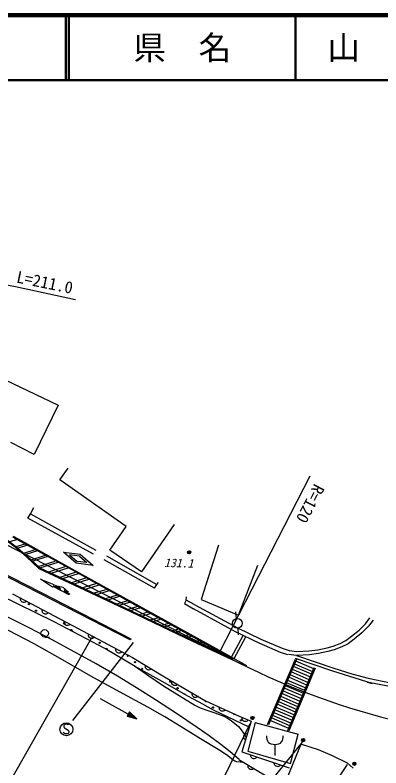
# Model space of a CAD drawing. Units: millimetres, scale not verified. Extents: x 18377 to 658377, y -109912 to 250088.
# Drawn here: x 268357 to 324476, y 134747 to 250088 of the extents above; entities that cross this region are included whole.
import ezdxf
from ezdxf.enums import TextEntityAlignment as Align

# ---------------------------------------------------------------- set-up
doc = ezdxf.new("R2010")
doc.units = ezdxf.units.MM
doc.header["$LTSCALE"] = 1000
for name, color, linetype, lineweight in [('M-BGD', 7, 'Continuous', 25), ('M-STR-STRC', 7, 'Continuous', 25), ('M-TTL', 2, 'Continuous', 140), ('M-TTL-LINE', 7, 'Continuous', 50)]:
    doc.layers.add(name, color=color, linetype=linetype, lineweight=lineweight)
doc.layers.add('M-TTL-TXT', color=7, linetype='Continuous')
doc.styles.add('ＭＳ ゴシック', font='')
doc.styles.get('ＭＳ ゴシック').set_extended_font_data('MS Gothic')

# ---------------------------------------------------------------- blocks, each defined once
blk = doc.blocks.new('BUHIN61')
at = {"color": 7, "linetype": 'Continuous', "lineweight": 25}
blk.add_lwpolyline([(442, -234), (353, -317), (254, -375), (118, -428), (-7, -429), (-127, -405), (-264, -333), (-351, -247), (-421, -142), (-455, 1), (-463, 115), (-442, 234)], dxfattribs=at)
blk = doc.blocks.new('BUHIN62')
at = {"color": 7, "linetype": 'Continuous', "lineweight": 25}
blk.add_lwpolyline([(442, -234), (352, -317), (254, -375), (118, -428), (-7, -429), (-127, -405), (-264, -333), (-352, -247), (-421, -142), (-455, 1), (-462, 115), (-442, 234)], dxfattribs=at)
blk = doc.blocks.new('BUHIN63')
at = {"color": 7, "linetype": 'Continuous', "lineweight": 25}
blk.add_lwpolyline([(428, -258), (334, -336), (233, -389), (95, -434), (-31, -428), (-149, -398), (-282, -317), (-365, -227), (-428, -119), (-454, 26), (-455, 140), (-428, 258)], dxfattribs=at)
blk = doc.blocks.new('BUHIN64')
at = {"color": 7, "linetype": 'Continuous', "lineweight": 25}
blk.add_lwpolyline([(432, -251), (340, -331), (239, -385), (102, -432), (-24, -429), (-143, -400), (-277, -322), (-361, -233), (-426, -125), (-455, 19), (-458, 133), (-432, 251)], dxfattribs=at)
blk = doc.blocks.new('BUHIN65')
at = {"color": 7, "linetype": 'Continuous', "lineweight": 25}
blk.add_lwpolyline([(454, -210), (369, -297), (274, -361), (142, -421), (17, -429), (-105, -412), (-245, -347), (-337, -265), (-412, -165), (-455, -24), (-468, 90), (-454, 210)], dxfattribs=at)
blk = doc.blocks.new('BUHIN66')
at = {"color": 7, "linetype": 'Continuous', "lineweight": 25}
blk.add_lwpolyline([(463, -189), (382, -280), (290, -348), (161, -414), (36, -428), (-86, -416), (-230, -357), (-325, -280), (-404, -183), (-453, -45), (-472, 68), (-463, 189)], dxfattribs=at)
blk = doc.blocks.new('BUHIN73')
at = {"color": 7, "linetype": 'Continuous', "lineweight": 25}
blk.add_lwpolyline([(430, -255), (337, -334), (235, -387), (97, -433), (-28, -428), (-147, -398), (-280, -319), (-363, -229), (-427, -121), (-455, 23), (-456, 137), (-430, 255)], dxfattribs=at)
blk = doc.blocks.new('BUHIN74')
at = {"color": 7, "linetype": 'Continuous', "lineweight": 25}
blk.add_lwpolyline([(-143, -479), (-242, -408), (-318, -322), (-396, -200), (-422, -77), (-422, 45), (-378, 194), (-311, 296), (-222, 385), (-88, 446), (22, 476), (143, 479)], dxfattribs=at)
blk = doc.blocks.new('BUHIN75')
at = {"color": 7, "linetype": 'Continuous', "lineweight": 25}
blk.add_lwpolyline([(474, -159), (399, -256), (311, -329), (186, -403), (63, -425), (-60, -420), (-207, -371), (-307, -300), (-392, -208), (-449, -73), (-475, 38), (-474, 159)], dxfattribs=at)
blk = doc.blocks.new('BUHIN122')
at = {"color": 7, "linetype": 'Continuous', "lineweight": 25}
for centre, radius in [((0, 0), 250), ((0, 0), 219), ((0, 0), 188), ((0, 0), 156), ((0, 0), 125), ((0, 0), 93.8), ((-1, 1), 62.5), ((0, 0), 31.2)]:
    blk.add_circle(centre, radius, dxfattribs=at)
blk = doc.blocks.new('BUHIN126')
at = {"color": 7, "linetype": 'Continuous', "lineweight": 25}
blk.add_line((0, 0), (0, -1688), dxfattribs=at)
blk.add_lwpolyline([(-1268, 1312), (-1268, 1080), (-1230, 795), (-1148, 570), (-1020, 375), (-810, 210), (-600, 112), (-292, 22), (8, 0), (308, 22), (600, 105), (855, 225), (1028, 382), (1148, 592), (1215, 795), (1260, 1080), (1260, 1312)], dxfattribs=at)
blk = doc.blocks.new('BUHIN128')
at = {"color": 7, "linetype": 'Continuous', "lineweight": 25}
blk.add_line((0, -574), (746, -574), dxfattribs=at)
blk.add_circle((0, 0), 574, dxfattribs=at)
blk = doc.blocks.new('BUHIN130')
at = {"color": 7, "linetype": 'Continuous', "lineweight": 25}
blk.add_circle((0, 0), 746, dxfattribs=at)
blk = doc.blocks.new('BUHIN137')
at = {"color": 7, "linetype": 'Continuous', "lineweight": 25}
for points in [[(0, 0), (-1129, 1056), (-1493, 401)], [(-269, 149), (-1357, 453), (-1102, 912)], [(-400, 222), (-1280, 475), (-1080, 836)], [(-534, 297), (-1204, 497), (-1058, 759)], [(-665, 370), (-1127, 519), (-1036, 683)]]:
    blk.add_lwpolyline(points, close=True, dxfattribs=at)
for points in [[(-134, 75), (-1433, 432), (-1124, 989), (-138, 76)], [(-1033, 574), (-800, 444), (-1051, 541), (-1014, 606), (-800, 444)]]:
    blk.add_lwpolyline(points, dxfattribs=at)
blk = doc.blocks.new('BUHIN144')
at = {"color": 7, "linetype": 'Continuous', "lineweight": 25}
for centre, radius in [((0, 0), 250), ((0, 0), 219), ((0, 0), 188), ((0, 0), 156), ((0, 0), 125), ((0, 0), 93.8), ((-1, 1), 62.5), ((0, 0), 31.2)]:
    blk.add_circle(centre, radius, dxfattribs=at)
blk = doc.blocks.new('BUHIN183')
at = {"color": 7, "linetype": 'Continuous', "lineweight": 25}
blk.add_lwpolyline([(310, 645), (255, 705), (180, 740), (75, 760), (-80, 760), (-210, 725), (-320, 650), (-385, 540), (-390, 425), (-385, 350), (-345, 250), (-275, 195), (270, -120), (330, -210), (370, -335), (360, -455), (325, -550), (255, -640), (100, -685), (-130, -685), (-230, -670), (-325, -625), (-405, -550), (-475, -435)], dxfattribs=at)
blk.add_circle((0, 0), 995, dxfattribs=at)

msp = doc.modelspace()

# ---------------------------------------------------------------- linework, layer by layer
at = {"layer": 'M-BGD'}
for p, q in [((262664, 196163), (274972, 190317)), ((262664, 196163), (274972, 190317)), ((274972, 190317), (271284, 182743)), ((274972, 190317), (271284, 182743)), ((271284, 182743), (267697, 184587)), ((271284, 182743), (267697, 184587)), ((275212, 178895), (276498, 180691)), ((275212, 178895), (276498, 180691)), ((245582, 179743), (299701, 152424)), ((285414, 171740), (275212, 178895)), ((285414, 171740), (275212, 178895)), ((299701, 152424), (313642, 179501)), ((270708, 173667), (271244, 174656)), ((270708, 173667), (271244, 174656)), ((270322, 173030), (270708, 173667)), ((270322, 173030), (270708, 173667)), ((280382, 167481), (270322, 173030)), ((280382, 167481), (270322, 173030)), ((270708, 173667), (280725, 168091)), ((270708, 173667), (280725, 168091)), ((292765, 172039), (287757, 164780)), ((292765, 172039), (287757, 164780)), ((268397, 168574), (265436, 170768)), ((265520, 170892), (268490, 168692)), ((282910, 168133), (285414, 171740)), ((282910, 168133), (285414, 171740)), ((268680, 169742), (267551, 169388)), ((269762, 169144), (268020, 170106)), ((268092, 170238), (269835, 169275)), ((270088, 167149), (268397, 168574)), ((268490, 168692), (270188, 167261)), ((268540, 168650), (269890, 169073)), ((270251, 168872), (268812, 168421)), ((276539, 165379), (269762, 169144)), ((269835, 169275), (276612, 165510)), ((299546, 168851), (296885, 160558)), ((299546, 168851), (296885, 160558)), ((269718, 167657), (271457, 168202)), ((271819, 168001), (269990, 167428)), ((270188, 167261), (272140, 165386)), ((270831, 166643), (273025, 167331)), ((277743, 166106), (275764, 167809)), ((275764, 167809), (278353, 167477)), ((278226, 167190), (276718, 167384)), ((276718, 167384), (277870, 166393)), ((278353, 167477), (280331, 165774)), ((287757, 164780), (282910, 168133)), ((287757, 164780), (282910, 168133)), ((263451, 166151), (274334, 160590)), ((263451, 166151), (274334, 160590)), ((272054, 165260), (270088, 167149)), ((273387, 167130), (271078, 166406)), ((271922, 165623), (274531, 166440)), ((272152, 165380), (274952, 166258)), ((280331, 165774), (277743, 166106)), ((279378, 166199), (277870, 166393)), ((278226, 167190), (279378, 166199)), ((289758, 162303), (282023, 166631)), ((289758, 162303), (282023, 166631)), ((282368, 167240), (290127, 162834)), ((282368, 167240), (290127, 162834)), ((274243, 160412), (263361, 165973)), ((274243, 160412), (263361, 165973)), ((279082, 162000), (272054, 165260)), ((272140, 165386), (279146, 162136)), ((276160, 165589), (273500, 164755)), ((273904, 164567), (276523, 165388)), ((285351, 160498), (276539, 165379)), ((276612, 165510), (285423, 160629)), ((302610, 158144), (305611, 165787)), ((302610, 158144), (305611, 165787)), ((277731, 164719), (275252, 163942)), ((275657, 163754), (278093, 164518)), ((279301, 163849), (277005, 163129)), ((272268, 163657), (274321, 162834)), ((274112, 162436), (272268, 163657)), ((274321, 162834), (274251, 162701)), ((274251, 162701), (275314, 162144)), ((275251, 162347), (274586, 162695)), ((274586, 162695), (275700, 162450)), ((277409, 162941), (279664, 163648)), ((280872, 162979), (278758, 162316)), ((279162, 162128), (281234, 162778)), ((289758, 162303), (290127, 162834)), ((289758, 162303), (290127, 162834)), ((290127, 162834), (290347, 163135)), ((290127, 162834), (290347, 163135)), ((274182, 162568), (274112, 162436)), ((276661, 161268), (274182, 162568)), ((275314, 162144), (275251, 162347)), ((275700, 162450), (276535, 161673)), ((276535, 161673), (275871, 162022)), ((275871, 162022), (275934, 161819)), ((275934, 161819), (276731, 161401)), ((286112, 158666), (279082, 162000)), ((279146, 162136), (286177, 158802)), ((282443, 162108), (280492, 161497)), ((280891, 161308), (282805, 161908)), ((274347, 157118), (265982, 161235)), ((274347, 157118), (265982, 161235)), ((267976, 161414), (278014, 156095)), ((267976, 161414), (278014, 156095)), ((286015, 154359), (274243, 160412)), ((286015, 154359), (274243, 160412)), ((274334, 160590), (286106, 154537)), ((274334, 160590), (286106, 154537)), ((276731, 161401), (276661, 161268)), ((284013, 161238), (282222, 160677)), ((282621, 160488), (284376, 161038)), ((285584, 160368), (283952, 159857)), ((299574, 152637), (285351, 160498)), ((285423, 160629), (299646, 152768)), ((294593, 160438), (294327, 159942)), ((294593, 160438), (294327, 159942)), ((294593, 160438), (294645, 160978)), ((294593, 160438), (294645, 160978)), ((295948, 159720), (294593, 160438)), ((295948, 159720), (294593, 160438)), ((296885, 160558), (302610, 158144)), ((296885, 160558), (302610, 158144)), ((284351, 159667), (285947, 160168)), ((287157, 159499), (285681, 159036)), ((286080, 158847), (287520, 159298)), ((294327, 159942), (295704, 159121)), ((294327, 159942), (295704, 159121)), ((295948, 159720), (302492, 156234)), ((295948, 159720), (302492, 156234)), ((295599, 154128), (286112, 158666)), ((286177, 158802), (295663, 154264)), ((288730, 158630), (287404, 158214)), ((287801, 158024), (289093, 158429)), ((302176, 155609), (295704, 159121)), ((302176, 155609), (295704, 159121)), ((302342, 157649), (302220, 158641)), ((302342, 157649), (302220, 158641)), ((282126, 153030), (274347, 157118)), ((282126, 153030), (274347, 157118)), ((290303, 157760), (289125, 157391)), ((289522, 157201), (290666, 157560)), ((291876, 156891), (290846, 156568)), ((322100, 156844), (322785, 157740)), ((322100, 156844), (322785, 157740)), ((323262, 157376), (322553, 156448)), ((323262, 157376), (322553, 156448)), ((278014, 156095), (286357, 151669)), ((278014, 156095), (286357, 151669)), ((291243, 156378), (292239, 156691)), ((293449, 156022), (292566, 155745)), ((292963, 155555), (293812, 155821)), ((302492, 156234), (306075, 154499)), ((302492, 156234), (306075, 154499)), ((302504, 156158), (302598, 155162)), ((302504, 156158), (302598, 155162)), ((319976, 154932), (321133, 155876)), ((319976, 154932), (321133, 155876)), ((321133, 155876), (322100, 156844)), ((321133, 155876), (322100, 156844)), ((322553, 156448), (321536, 155430)), ((322553, 156448), (321536, 155430)), ((280028, 154583), (266001, 129884)), ((295022, 155153), (294287, 154922)), ((294684, 154732), (295385, 154952)), ((301576, 151707), (303336, 155051)), ((301970, 151490), (303734, 154841)), ((305782, 153863), (302176, 155609)), ((305782, 153863), (302176, 155609)), ((319103, 154295), (319976, 154932)), ((319103, 154295), (319976, 154932)), ((321536, 155430), (320343, 154457)), ((321536, 155430), (320343, 154457)), ((286498, 153963), (277180, 141994)), ((286106, 154537), (286015, 154359)), ((286106, 154537), (286015, 154359)), ((303751, 150338), (295599, 154128)), ((301816, 151403), (295663, 154264)), ((296013, 154101), (296595, 154283)), ((296417, 153913), (296958, 154083)), ((298168, 153414), (297764, 153287)), ((309072, 152416), (305782, 153863)), ((309072, 152416), (305782, 153863)), ((306075, 154499), (309318, 153073)), ((306075, 154499), (309318, 153073)), ((317121, 153398), (318207, 153823)), ((317121, 153398), (318207, 153823)), ((318207, 153823), (319103, 154295)), ((318207, 153823), (319103, 154295)), ((319422, 153784), (318456, 153276)), ((319422, 153784), (318456, 153276)), ((320343, 154457), (319422, 153784)), ((320343, 154457), (319422, 153784)), ((286787, 150304), (282126, 153030)), ((286787, 150304), (282126, 153030)), ((298168, 153099), (298532, 153213)), ((299742, 152545), (299514, 152473)), ((301816, 151403), (299574, 152637)), ((299646, 152768), (303836, 150463)), ((300104, 152344), (299918, 152286)), ((310183, 152071), (309072, 152416)), ((310183, 152071), (309072, 152416)), ((309318, 153073), (310391, 152739)), ((309318, 153073), (310391, 152739)), ((310391, 152739), (311552, 152572)), ((310391, 152739), (311552, 152572)), ((311552, 152572), (313440, 152667)), ((311552, 152572), (313440, 152667)), ((313440, 152667), (314785, 152856)), ((313440, 152667), (314785, 152856)), ((314890, 152264), (313497, 152069)), ((314890, 152264), (313497, 152069)), ((314785, 152856), (316201, 153162)), ((314785, 152856), (316201, 153162)), ((316339, 152578), (314890, 152264)), ((316339, 152578), (314890, 152264)), ((316201, 153162), (317121, 153398)), ((316201, 153162), (317121, 153398)), ((317306, 152826), (316339, 152578)), ((317306, 152826), (316339, 152578)), ((318456, 153276), (317306, 152826)), ((318456, 153276), (317306, 152826)), ((286357, 151669), (291276, 148701)), ((286357, 151669), (291276, 148701)), ((301319, 151677), (301265, 151660)), ((307082, 141404), (311365, 151404)), ((311502, 151345), (307220, 141345)), ((311524, 151970), (310305, 152145)), ((311524, 151970), (310305, 152145)), ((317105, 149561), (311364, 151496)), ((317105, 149561), (311364, 151496)), ((313497, 152069), (311524, 151970)), ((313497, 152069), (311524, 151970)), ((311524, 151970), (317259, 150036)), ((311524, 151970), (317259, 150036)), ((290920, 147988), (286787, 150304)), ((290920, 147988), (286787, 150304)), ((303751, 150338), (303836, 150463)), ((310205, 140484), (314248, 150114)), ((314386, 150056), (310343, 140426)), ((317259, 150036), (319988, 149188)), ((317259, 150036), (319988, 149188)), ((323153, 147681), (317105, 149561)), ((323153, 147681), (317105, 149561)), ((319988, 149188), (322495, 148488)), ((319988, 149188), (322495, 148488)), ((294940, 145700), (290920, 147988)), ((294940, 145700), (290920, 147988)), ((291276, 148701), (297563, 145044)), ((291276, 148701), (297563, 145044)), ((325794, 147201), (322354, 147904)), ((322354, 147904), (323153, 147681)), ((325794, 147201), (322354, 147904)), ((322354, 147904), (323153, 147681)), ((322495, 148488), (325924, 147787)), ((322495, 148488), (325924, 147787)), ((281432, 145378), (287031, 142268)), ((281432, 145378), (287031, 142268)), ((297138, 144528), (294940, 145700)), ((297138, 144528), (294940, 145700)), ((298809, 143619), (297138, 144528)), ((298809, 143619), (297138, 144528)), ((297563, 145044), (302731, 142658)), ((297563, 145044), (302731, 142658)), ((311383, 143291), (308570, 144496)), ((304261, 140981), (298809, 143619)), ((304261, 140981), (298809, 143619)), ((308038, 143255), (310861, 142046)), ((311035, 142462), (308215, 143669)), ((308392, 144083), (311209, 142876)), ((302731, 142658), (304569, 141907)), ((302731, 142658), (304569, 141907)), ((304569, 141907), (303162, 137194)), ((304569, 141907), (303162, 137194)), ((304569, 141907), (304261, 140981)), ((304569, 141907), (304261, 140981)), ((310338, 140802), (307507, 142014)), ((310512, 141217), (307684, 142428)), ((307861, 142842), (310686, 141632)), ((304384, 141487), (291565, 115378)), ((305178, 141727), (304060, 137320)), ((305178, 141727), (304060, 137320)), ((305178, 141727), (311787, 139939)), ((305178, 141727), (311787, 139939)), ((310606, 135405), (311787, 139939)), ((310606, 135405), (311787, 139939)), ((312375, 138718), (288703, 109365)), ((312237, 138467), (300827, 110613)), ((304060, 137320), (310606, 135405)), ((304060, 137320), (310606, 135405)), ((312296, 138377), (314860, 137578)), ((312296, 138377), (314860, 137578)), ((314860, 137578), (317010, 136640)), ((314860, 137578), (317010, 136640)), ((303162, 137194), (310408, 134756)), ((303162, 137194), (310408, 134756)), ((317010, 136640), (319298, 135510)), ((317010, 136640), (319298, 135510)), ((302670, 136042), (317804, 127048)), ((302670, 136042), (317804, 127048)), ((319297, 135252), (311116, 123208)), ((319298, 135510), (320236, 134738)), ((319298, 135510), (320236, 134738))]:
    msp.add_line(p, q, dxfattribs=at)
for points in [[(302706, 136020), (301332, 137209), (299911, 138357), (298109, 139687), (296272, 140968), (293103, 143095), (289891, 145178), (287001, 147003), (284070, 148783), (280821, 150671), (277541, 152507), (274041, 154390), (270502, 156225), (267665, 157641), (264803, 159003), (262111, 160207), (259397, 161356), (258862, 161578), (258326, 161800)], [(302706, 136020), (301332, 137209), (299911, 138357), (298109, 139687), (296272, 140968), (293103, 143095), (289891, 145178), (287001, 147003), (284070, 148783), (280821, 150671), (277541, 152507), (274041, 154390), (270502, 156225), (267665, 157641), (264803, 159003), (262111, 160207), (259397, 161356), (258862, 161578), (258326, 161800)], [(303390, 135615), (302865, 135624), (302354, 135694), (302043, 135801), (301754, 135965), (300780, 136731), (299778, 137444), (296800, 139211), (293839, 141038), (291310, 142575), (288743, 144065), (284354, 146432), (279963, 148816), (275634, 151292), (271286, 153755), (268619, 155164), (265913, 156525)], [(303390, 135615), (302865, 135624), (302354, 135694), (302043, 135801), (301754, 135965), (300780, 136731), (299778, 137444), (296800, 139211), (293839, 141038), (291310, 142575), (288743, 144065), (284354, 146432), (279963, 148816), (275634, 151292), (271286, 153755), (268619, 155164), (265913, 156525)], [(286679, 150368), (288872, 148834), (291107, 147345), (293508, 145831), (295941, 144369), (296770, 143980), (297634, 143642), (299003, 143201), (300356, 142700), (300937, 142389), (301490, 142025), (302067, 141572), (302603, 141074), (303030, 140599), (303408, 140088), (303621, 139754), (303824, 139413)], [(286679, 150368), (288872, 148834), (291107, 147345), (293508, 145831), (295941, 144369), (296770, 143980), (297634, 143642), (299003, 143201), (300356, 142700), (300937, 142389), (301490, 142025), (302067, 141572), (302603, 141074), (303030, 140599), (303408, 140088), (303621, 139754), (303824, 139413)]]:
    msp.add_lwpolyline(points, dxfattribs=at)
for centre in [(270476, 159856), (270476, 159856), (271578, 158839), (271578, 158839), (275901, 156887), (275901, 156887), (277003, 155869), (277003, 155869), (281327, 153918), (281327, 153918), (286752, 150949), (286752, 150949), (287854, 149931), (287854, 149931), (292177, 147980), (292177, 147980), (293279, 146962), (293279, 146962), (298704, 143993), (298704, 143993), (303028, 142041), (303028, 142041)]:
    msp.add_circle(centre, 99.5, dxfattribs=at)
for centre, radius, start, end in [((211975, -76194), 290172, 76.91806, 96.75577), ((274799, 157905), 99.5, 222.44019, 261.73805), ((274799, 157905), 99.5, 222.44019, 261.73805), ((280225, 154936), 99.5, 158.53506, 325.56177), ((280225, 154936), 99.5, 158.53506, 325.56177), ((282428, 152900), 99.5, 305.63443, 173.74026), ((282428, 152900), 99.5, 305.63443, 173.74026), ((353276, 251093), 112276, 241.49905, 268.72203), ((285650, 151967), 99.5, 108.45808, 15.63875), ((285650, 151967), 99.5, 108.45808, 15.63875), ((294381, 145944), 99.5, 11.29616, 109.40981), ((294381, 145944), 99.5, 11.29616, 109.40981), ((297602, 145010), 99.5, 143.95433, 343.8283), ((297602, 145010), 99.5, 143.95433, 343.8283), ((301926, 143059), 99.5, 170.29654, 320.13279), ((301926, 143059), 99.5, 170.29654, 320.13279), ((304130, 141023), 99.5, 345.67395, 142.67753), ((304130, 141023), 99.5, 345.67395, 142.67753)]:
    msp.add_arc(centre, radius, start, end, dxfattribs=at)
at = {"layer": 'M-STR-STRC'}
for p, q in [((314171, 149930), (311404, 151115)), ((313822, 149100), (311050, 150288)), ((311227, 150701), (313996, 149515)), ((310518, 149047), (313300, 147856)), ((313474, 148270), (310696, 149460)), ((310873, 149874), (313648, 148685)), ((312777, 146611), (309987, 147806)), ((310164, 148219), (312951, 147026)), ((313125, 147440), (310341, 148633)), ((309455, 146565), (312254, 145366)), ((312428, 145781), (309632, 146978)), ((309810, 147392), (312603, 146196)), ((309101, 145737), (311906, 144536)), ((312080, 144951), (309278, 146151)), ((308747, 144910), (311558, 143706)), ((311732, 144121), (308924, 145324))]:
    msp.add_line(p, q, dxfattribs=at)
at = {"layer": 'M-TTL'}
msp.add_line((658377, 250088), (18377, 250088), dxfattribs=at)
at = {"layer": 'M-TTL-LINE'}
for p, q in [((276127, 250088), (276127, 240088)), ((276627, 250088), (276627, 240088)), ((311377, 250088), (311377, 240088)), ((18377, 240088), (658377, 240088))]:
    msp.add_line(p, q, dxfattribs=at)

# ---------------------------------------------------------------- block references
at = {"layer": 'M-BGD'}
for name, p in [('BUHIN122', (295052, 167781)), ('BUHIN144', (295052, 167781)), ('BUHIN61', (269649, 160527)), ('BUHIN61', (269649, 160527)), ('BUHIN61', (272995, 158754)), ('BUHIN61', (272995, 158754)), ('BUHIN61', (276341, 156981)), ('BUHIN61', (276341, 156981)), ('BUHIN130', (302434, 156904)), ('BUHIN130', (302434, 156904)), ('BUHIN128', (272902, 155368)), ('BUHIN128', (272902, 155368)), ('BUHIN62', (280099, 154988)), ('BUHIN62', (280099, 154988)), ('BUHIN62', (284271, 152775)), ('BUHIN62', (284271, 152775)), ('BUHIN63', (288817, 150185)), ('BUHIN63', (288817, 150185)), ('BUHIN64', (292848, 147787)), ('BUHIN64', (292848, 147787)), ('BUHIN64', (295992, 145958)), ('BUHIN64', (295992, 145958)), ('BUHIN137', (287031, 142268)), ('BUHIN137', (287031, 142268)), ('BUHIN65', (300147, 143851)), ('BUHIN65', (300147, 143851)), ('BUHIN66', (303650, 142282)), ('BUHIN66', (303650, 142282)), ('BUHIN122', (304759, 142401)), ('BUHIN144', (304759, 142401)), ('BUHIN183', (276235, 140673)), ('BUHIN74', (303865, 139551)), ('BUHIN74', (303865, 139551)), ('BUHIN126', (308211, 138342)), ('BUHIN126', (308211, 138342)), ('BUHIN122', (312540, 139010)), ('BUHIN144', (312540, 139010)), ('BUHIN75', (304973, 136585)), ('BUHIN75', (304973, 136585)), ('BUHIN73', (304561, 134918)), ('BUHIN73', (304561, 134918)), ('BUHIN75', (308596, 135366)), ('BUHIN75', (308596, 135366)), ('BUHIN122', (320396, 135386)), ('BUHIN144', (320396, 135386))]:
    msp.add_blockref(name, p, dxfattribs=at)

# ---------------------------------------------------------------- texts
at = {"layer": 'M-BGD', "style": 'ＭＳ ゴシック'}
for s, rotation, p in [('L=211.0', 348.4, (268358, 208591)), ('R=120', 242.4, (313782, 178671))]:
    msp.add_text(s, height=1833, rotation=rotation, dxfattribs=at).set_placement(p, align=Align.BOTTOM_LEFT)
at = {"layer": 'M-BGD', "style": 'ＭＳ ゴシック', "oblique": 15}
msp.add_text('131.1', height=1320, rotation=358.8, dxfattribs=at).set_placement((291206, 165133), align=Align.BOTTOM_LEFT)
msp.add_text('131.1', height=1320, rotation=358.8, dxfattribs=at).set_placement((291206, 165133), align=Align.BOTTOM_LEFT)
at = {"layer": 'M-TTL-TXT', "style": 'ＭＳ ゴシック'}
for s, p in [('県\u3000名', (294002, 245088)), ('山\u3000口\u3000県', (328752, 245088))]:
    msp.add_text(s, height=3666, dxfattribs=at).set_placement(p, align=Align.MIDDLE_CENTER)

doc.saveas('drawing.dxf')
